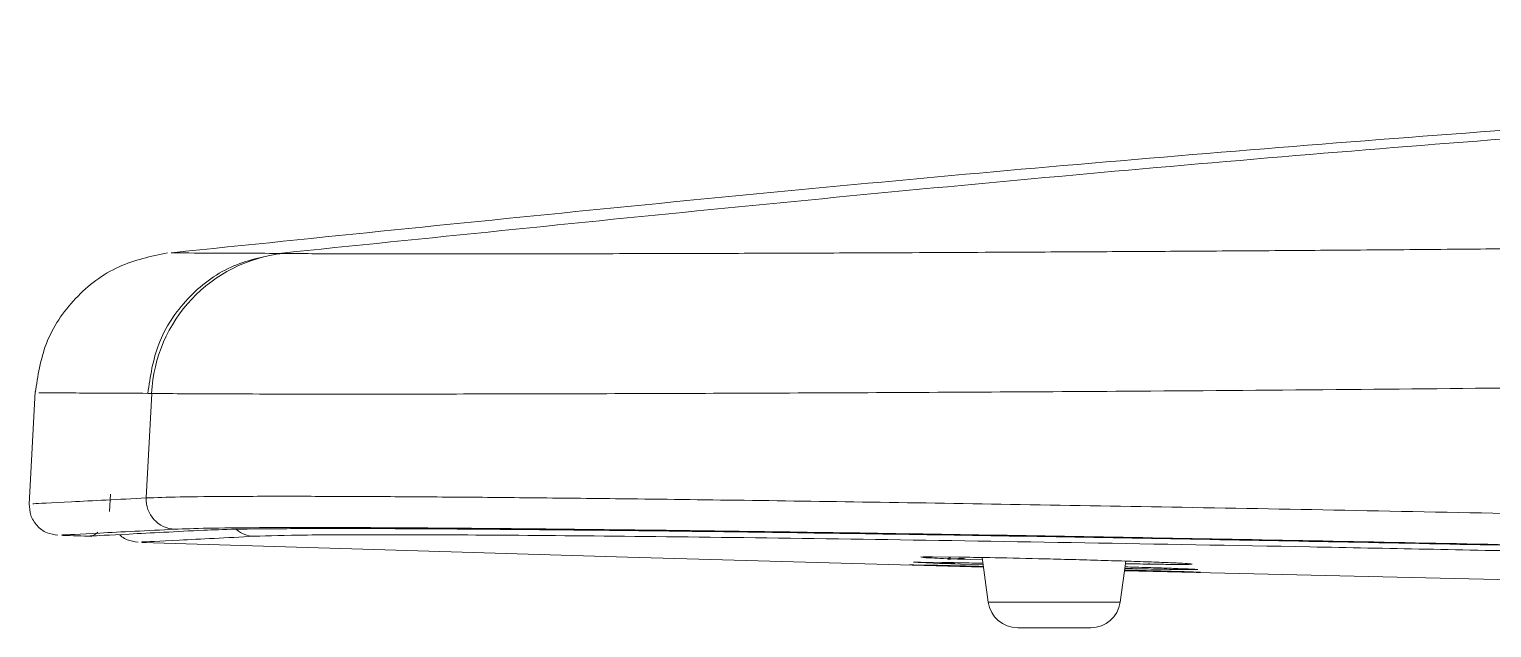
# Model space of a CAD drawing. Extents: x 3627 to 4221, y 1255 to 1675.
# Drawn here: x 3787.18 to 3797.03, y 1618 to 1622.03 of the extents above; entities that cross this region are included whole.
import ezdxf

# ---------------------------------------------------------------- set-up
doc = ezdxf.new("R2010")
doc.units = 0
doc.header["$LTSCALE"] = 7
doc.header["$MEASUREMENT"] = 0
doc.layers.get('0').update_dxf_attribs({"color": 2, "linetype": 'CONTINUOUS'})

msp = doc.modelspace()

# ---------------------------------------------------------------- linework, layer by layer
at = {"color": 7, "linetype": 'Continuous', "lineweight": 15}
for p, q in [((3788.8921, 1620.5195), (3788.8649, 1620.5198)), ((3787.2216, 1619.5902), (3787.1818, 1618.8313)), ((3787.9694, 1618.8733), (3788.0059, 1619.5773)), ((3787.9792, 1619.5776), (3788.0059, 1619.5773)), ((3787.7277, 1618.8998), (3787.7216, 1618.7833)), ((3793.1884, 1618.475), (3793.1834, 1618.4761)), ((3793.2354, 1618.4767), (3793.263, 1618.477)), ((3793.5957, 1618.4727), (3793.6378, 1618.1721)), ((3794.526, 1618.1721), (3794.5647, 1618.4482)), ((3794.7426, 1618.3949), (3794.7752, 1618.3943)), ((3794.9625, 1618.3952), (3794.9637, 1618.3954)), ((3793.8359, 1617.9998), (3794.328, 1617.9998))]:
    msp.add_line(p, q, dxfattribs=at)
at = {"color": 8, "linetype": 'Continuous', "lineweight": 15}
msp.add_line((3793.6378, 1618.1721), (3794.526, 1618.1721), dxfattribs=at)
at = {"color": 7, "linetype": 'Continuous', "lineweight": 15, "flags": 128}
for points in [[(3787.4063, 1618.6216), (3787.431, 1618.6208), (3787.4558, 1618.62), (3787.4805, 1618.6192), (3787.5053, 1618.6184), (3787.53, 1618.6176), (3787.5548, 1618.6167), (3787.5795, 1618.6159), (3787.6042, 1618.6151)], [(3787.9421, 1618.5744), (3791.2092, 1618.4743), (3793.6048, 1618.4084)], [(3793.5981, 1618.456), (3793.5199, 1618.4585), (3793.3816, 1618.4637), (3793.2774, 1618.4683), (3793.1895, 1618.4748), (3793.1992, 1618.4774), (3793.2003, 1618.4775), (3793.2006, 1618.4775), (3793.2009, 1618.4775), (3793.2009, 1618.4775), (3793.2009, 1618.4775), (3793.2009, 1618.4775), (3793.2009, 1618.4775), (3793.2009, 1618.4775), (3793.2009, 1618.4775), (3793.2009, 1618.4775), (3793.2009, 1618.4775), (3793.2009, 1618.4775), (3793.2009, 1618.4775), (3793.2009, 1618.4775), (3793.2009, 1618.4775), (3793.2009, 1618.4775), (3793.2009, 1618.4775), (3793.2009, 1618.4775), (3793.2009, 1618.4775), (3793.2009, 1618.4775), (3793.2009, 1618.4775), (3793.2009, 1618.4775), (3793.2009, 1618.4775), (3793.2009, 1618.4775), (3793.2009, 1618.4775), (3793.2009, 1618.4775), (3793.2009, 1618.4775), (3793.2009, 1618.4775), (3793.2009, 1618.4775), (3793.2009, 1618.4775), (3793.2009, 1618.4775), (3793.2009, 1618.4775), (3793.2009, 1618.4775), (3793.2009, 1618.4775), (3793.2009, 1618.4775), (3793.2009, 1618.4775), (3793.2009, 1618.4775), (3793.2009, 1618.4775), (3793.2009, 1618.4775), (3793.2009, 1618.4775), (3793.2009, 1618.4775), (3793.2009, 1618.4775), (3793.2009, 1618.4775), (3793.2009, 1618.4775), (3793.2009, 1618.4775), (3793.2009, 1618.4775), (3793.2017, 1618.4775), (3793.2094, 1618.4774), (3793.2304, 1618.4772), (3793.2312, 1618.4772), (3793.239, 1618.4772), (3793.2613, 1618.477), (3793.4404, 1618.4751)], [(3793.6046, 1618.4091), (3793.5652, 1618.4102), (3793.4032, 1618.4147), (3793.187, 1618.421), (3793.1106, 1618.4236), (3793.109, 1618.4236), (3793.1086, 1618.4236), (3793.1084, 1618.4236), (3793.1084, 1618.4236), (3793.1084, 1618.4236), (3793.1084, 1618.4236), (3793.1084, 1618.4236), (3793.1084, 1618.4236), (3793.1084, 1618.4236), (3793.1084, 1618.4236), (3793.1084, 1618.4236), (3793.1084, 1618.4236), (3793.1084, 1618.4236), (3793.1084, 1618.4236), (3793.1084, 1618.4236), (3793.1084, 1618.4236), (3793.1084, 1618.4236), (3793.1084, 1618.4236), (3793.1084, 1618.4236), (3793.1084, 1618.4236), (3793.1084, 1618.4236), (3793.1084, 1618.4236), (3793.1084, 1618.4236), (3793.1084, 1618.4236), (3793.1084, 1618.4236), (3793.1084, 1618.4236), (3793.1084, 1618.4236), (3793.1084, 1618.4236), (3793.1084, 1618.4236), (3793.1084, 1618.4236), (3793.1084, 1618.4236), (3793.1084, 1618.4236), (3793.1088, 1618.4236), (3793.1123, 1618.4236), (3793.1222, 1618.4234), (3793.1223, 1618.4234), (3793.1233, 1618.4234), (3793.1262, 1618.4233), (3793.1372, 1618.4231), (3793.2334, 1618.4214)], [(3793.6026, 1618.4234), (3793.4515, 1618.4281), (3793.3173, 1618.4326), (3793.166, 1618.4389), (3793.1349, 1618.4415), (3793.1347, 1618.4416), (3793.1347, 1618.4416), (3793.1348, 1618.4416), (3793.1348, 1618.4416), (3793.1348, 1618.4416), (3793.1348, 1618.4416), (3793.1348, 1618.4416), (3793.1348, 1618.4416), (3793.1348, 1618.4416), (3793.1348, 1618.4416), (3793.1348, 1618.4416), (3793.1348, 1618.4416), (3793.1348, 1618.4416), (3793.1348, 1618.4416), (3793.1348, 1618.4416), (3793.1348, 1618.4416), (3793.1348, 1618.4416), (3793.1348, 1618.4416), (3793.1348, 1618.4416), (3793.1348, 1618.4416), (3793.1348, 1618.4416), (3793.1348, 1618.4416), (3793.1348, 1618.4416), (3793.1348, 1618.4416), (3793.1348, 1618.4416), (3793.1348, 1618.4416), (3793.1348, 1618.4416), (3793.1348, 1618.4416), (3793.1348, 1618.4416), (3793.1348, 1618.4416), (3793.1348, 1618.4416), (3793.1348, 1618.4416), (3793.1348, 1618.4416), (3793.1348, 1618.4416), (3793.1348, 1618.4416), (3793.1348, 1618.4416), (3793.1354, 1618.4416), (3793.1413, 1618.4416), (3793.1414, 1618.4416), (3793.1425, 1618.4416), (3793.1455, 1618.4415), (3793.1817, 1618.4411), (3793.3256, 1618.4393)], [(3794.5557, 1618.384), (3797.7444, 1618.3095), (3797.809, 1618.3081)]]:
    msp.add_lwpolyline(points, dxfattribs=at)
at = {"color": 7, "linetype": 'Continuous', "lineweight": 15}
for centre, radius, start, end in [((3789.0007, 1619.5295), 0.996, 96.2636, 177.2497), ((3788.1685, 1618.8623), 0.1994, 176.81193, 267.73989), ((3793.8359, 1618.1998), 0.2, 187.96961, 270), ((3794.328, 1618.1998), 0.2, 270, 352.03039)]:
    msp.add_arc(centre, radius, start, end, dxfattribs=at)
at = {"color": 8, "linetype": 'Continuous', "lineweight": 15}
msp.add_arc((3788.7017, 1618.8122), 0.1969, 230.55932, 268.05068, dxfattribs=at)
at = {"color": 7, "linetype": 'Continuous', "lineweight": 15}
for points, knots in [([(3812.6353, 1622.0271), (3810.6082, 1621.9861), (3806.5085, 1621.903), (3800.3423, 1621.5872), (3794.2022, 1621.1474), (3790.1412, 1620.7298), (3788.1426, 1620.5243)], [0, 0, 0, 0, 0.2477802, 0.5011084, 0.7544755, 1, 1, 1, 1]), ([(3812.9105, 1622.0284), (3810.903, 1621.9822), (3806.8881, 1621.8898), (3800.8713, 1621.5721), (3794.8611, 1621.1352), (3790.8636, 1620.7249), (3788.8649, 1620.5198)], [0, 0, 0, 0, 0.25, 0.5, 0.75, 1, 1, 1, 1]), ([(3788.1127, 1620.5231), (3788.0008, 1620.4996), (3787.7695, 1620.4509), (3787.4796, 1620.2298), (3787.2751, 1619.928), (3787.2395, 1619.6944), (3787.2223, 1619.5814)], [0, 0, 0, 0, 0.242147, 0.500079, 0.757967, 1, 1, 1, 1]), ([(3787.9792, 1619.5776), (3787.9964, 1619.6909), (3788.0319, 1619.9252), (3788.2355, 1620.2276), (3788.5239, 1620.4486), (3788.7537, 1620.4966), (3788.8649, 1620.5198)], [0, 0, 0, 0, 0.242024, 0.499996, 0.757975, 1, 1, 1, 1]), ([(3797.3793, 1620.5533), (3797.1893, 1620.5514), (3796.775, 1620.5474), (3796.1567, 1620.5424), (3795.5186, 1620.5378), (3794.9126, 1620.534), (3794.3064, 1620.5305), (3793.6444, 1620.527), (3792.9791, 1620.5238), (3792.3171, 1620.5212), (3791.6705, 1620.519), (3791.0092, 1620.5175), (3790.3774, 1620.5167), (3789.9515, 1620.5165), (3789.6971, 1620.5166), (3789.5366, 1620.5166), (3789.3874, 1620.5168), (3789.2551, 1620.517), (3789.1587, 1620.5174), (3789.0713, 1620.5178), (3788.9743, 1620.5185), (3788.9218, 1620.5191), (3788.8921, 1620.5195)], [0, 0, 0, 0, 0.045899, 0.100111, 0.150846, 0.203817, 0.25298, 0.307508, 0.380073, 0.438088, 0.502654, 0.583458, 0.666758, 0.751641, 0.781764, 0.803404, 0.844265, 0.876689, 0.899393, 0.922476, 0.956085, 1, 1, 1, 1]), ([(3797.3465, 1619.6158), (3796.8887, 1619.6112), (3795.9414, 1619.6017), (3794.6872, 1619.5926), (3793.5801, 1619.5858), (3792.6308, 1619.581), (3791.7089, 1619.5773), (3790.8342, 1619.5747), (3790.0284, 1619.573), (3789.3772, 1619.5725), (3788.8685, 1619.5728), (3788.4864, 1619.5737), (3788.1831, 1619.5751), (3788.0654, 1619.5766), (3788.0059, 1619.5773)], [0, 0, 0, 0, 0.100588, 0.208132, 0.283733, 0.362429, 0.444219, 0.529104, 0.617081, 0.708151, 0.778503, 0.850596, 0.924428, 1, 1, 1, 1]), ([(3797.3441, 1618.7648), (3796.9318, 1618.773), (3796.1198, 1618.7893), (3794.9489, 1618.8108), (3793.8554, 1618.8295), (3792.8498, 1618.8455), (3791.9389, 1618.8585), (3791.1649, 1618.8683), (3790.5088, 1618.8753), (3789.9517, 1618.8802), (3789.4539, 1618.8833), (3788.97, 1618.885), (3788.5336, 1618.8843), (3788.1707, 1618.8807), (3788.0365, 1618.8758), (3787.9694, 1618.8733)], [0, 0, 0, 0, 0.090263, 0.177731, 0.262406, 0.344291, 0.423387, 0.499696, 0.562438, 0.625123, 0.68775, 0.750321, 0.833644, 0.916869, 1, 1, 1, 1]), ([(3787.1819, 1618.833), (3787.1833, 1618.8075), (3787.1854, 1618.7681), (3787.2085, 1618.7198), (3787.2333, 1618.6862), (3787.2647, 1618.6587), (3787.3109, 1618.6317), (3787.3499, 1618.6262), (3787.3753, 1618.6227)], [0, 0, 0, 0, 0.239224, 0.368213, 0.500082, 0.631885, 0.760887, 1, 1, 1, 1]), ([(3787.6044, 1618.6178), (3787.5986, 1618.6175), (3787.5815, 1618.6166), (3787.8098, 1618.6283), (3788.1742, 1618.647), (3788.3565, 1618.6564)], [0, 0, 0, 0, 0.199858, 0.599753, 1, 1, 1, 1]), ([(3797.3501, 1618.5544), (3796.9767, 1618.5621), (3796.2322, 1618.5774), (3795.1374, 1618.5981), (3794.0782, 1618.6169), (3793.0662, 1618.6334), (3792.117, 1618.6474), (3791.2438, 1618.6586), (3790.4562, 1618.6671), (3789.7665, 1618.6725), (3789.1835, 1618.6748), (3788.7146, 1618.6741), (3788.3579, 1618.6705), (3788.2265, 1618.6655), (3788.1606, 1618.663)], [0, 0, 0, 0, 0.083382, 0.166217, 0.249606, 0.333035, 0.416218, 0.49973, 0.583196, 0.66632, 0.749861, 0.833356, 0.916435, 1, 1, 1, 1]), ([(3797.3625, 1618.5499), (3796.9957, 1618.5575), (3796.2642, 1618.5725), (3795.1891, 1618.5929), (3794.1493, 1618.6113), (3793.1573, 1618.6275), (3792.2275, 1618.6412), (3791.3726, 1618.6522), (3790.6012, 1618.6604), (3789.9261, 1618.6657), (3789.3557, 1618.6679), (3788.8976, 1618.6672), (3788.5492, 1618.6636), (3788.4209, 1618.6588), (3788.3565, 1618.6564)], [0, 0, 0, 0, 0.083566, 0.166643, 0.250137, 0.33368, 0.416801, 0.500266, 0.58378, 0.66696, 0.750388, 0.833784, 0.916621, 1, 1, 1, 1]), ([(3787.573, 1618.6161), (3787.5855, 1618.6171), (3787.6046, 1618.6185), (3787.6282, 1618.6297), (3787.6387, 1618.6382), (3787.6439, 1618.6424)], [0, 0, 0, 0, 0.479441, 0.736999, 1, 1, 1, 1]), ([(3787.7885, 1618.6272), (3787.7938, 1618.6222), (3787.8091, 1618.6078), (3787.8505, 1618.5848), (3787.8895, 1618.5791), (3787.9149, 1618.5753)], [0, 0, 0, 0, 0.156616, 0.452128, 1, 1, 1, 1]), ([(3787.9422, 1618.577), (3787.9365, 1618.5768), (3787.9193, 1618.5759), (3788.1488, 1618.5874), (3788.5126, 1618.606), (3788.695, 1618.6154)], [0, 0, 0, 0, 0.19933, 0.598661, 1, 1, 1, 1]), ([(3788.695, 1618.6154), (3788.7964, 1618.6187), (3788.9993, 1618.6253), (3789.6403, 1618.627), (3790.5004, 1618.6227), (3791.5862, 1618.6118), (3792.8533, 1618.595), (3794.2708, 1618.5723), (3795.7915, 1618.545), (3796.8493, 1618.5235), (3797.3782, 1618.5127)], [0, 0, 0, 0, 0.124817, 0.249613, 0.374636, 0.499734, 0.624767, 0.749862, 0.874936, 1, 1, 1, 1]), ([(3793.3651, 1618.4645), (3793.3641, 1618.4645), (3793.3276, 1618.4656), (3793.261, 1618.4689), (3793.223, 1618.4711), (3793.2009, 1618.4724)], [0, 0, 0, 0, 0.011804, 0.424905, 1, 1, 1, 1]), ([(3793.3825, 1618.4757), (3793.3826, 1618.4757), (3793.3899, 1618.4745), (3793.3213, 1618.4522), (3793.45, 1618.4696), (3793.4741, 1618.4645), (3793.4801, 1618.4635), (3793.4811, 1618.4629), (3793.4811, 1618.4627), (3793.4809, 1618.4626), (3793.4807, 1618.4625), (3793.4803, 1618.4624), (3793.4798, 1618.4623), (3793.479, 1618.4622), (3793.4756, 1618.4619), (3793.4577, 1618.4618), (3793.4183, 1618.4625), (3793.3861, 1618.4637), (3793.3651, 1618.4645)], [0, 0, 0, 0, 0.002911, 0.147511, 0.482589, 0.535841, 0.566676, 0.57092, 0.572596, 0.574024, 0.575304, 0.576548, 0.577902, 0.579454, 0.583469, 0.60478, 0.742045, 1, 1, 1, 1]), ([(3793.4404, 1618.4751), (3793.5052, 1618.4742), (3793.6512, 1618.4722), (3793.9286, 1618.4658), (3794.1771, 1618.4596), (3794.3756, 1618.4541), (3794.5608, 1618.4484), (3794.7229, 1618.443), (3794.8552, 1618.4379), (3794.9524, 1618.4334), (3795.0078, 1618.4298), (3795.0179, 1618.4273), (3794.9842, 1618.426), (3794.9088, 1618.4258), (3794.7916, 1618.427), (3794.6731, 1618.4287), (3794.5882, 1618.4304), (3794.5623, 1618.4309)], [0, 0, 0, 0, 0.0885478, 0.1993624, 0.2637133, 0.3281092, 0.3922997, 0.4564685, 0.52075, 0.5851854, 0.6498176, 0.7142643, 0.7785908, 0.8429503, 0.9073894, 0.9717192, 1, 1, 1, 1]), ([(3793.2334, 1618.4214), (3793.2747, 1618.4205), (3793.3552, 1618.4188), (3793.5226, 1618.4148), (3793.6041, 1618.4128)], [0, 0, 0, 0, 0.51317, 1, 1, 1, 1]), ([(3793.3661, 1618.4399), (3793.3778, 1618.4386), (3793.3927, 1618.4369), (3793.4089, 1618.4341), (3793.4136, 1618.4332), (3793.4139, 1618.4325), (3793.4137, 1618.4323), (3793.4135, 1618.4322), (3793.4131, 1618.4321), (3793.4127, 1618.432), (3793.4121, 1618.4319), (3793.4105, 1618.4317), (3793.4072, 1618.4315), (3793.3902, 1618.4309), (3793.3555, 1618.4317), (3793.3272, 1618.4325), (3793.3093, 1618.433)], [0, 0, 0, 0, 0.281469, 0.354854, 0.396628, 0.402322, 0.404589, 0.406622, 0.408489, 0.410425, 0.412582, 0.415079, 0.429785, 0.453638, 0.653495, 1, 1, 1, 1]), ([(3793.3256, 1618.4393), (3793.3777, 1618.4386), (3793.4475, 1618.4375), (3793.5664, 1618.4348), (3793.5967, 1618.4341)], [0, 0, 0, 0, 0.745408, 1, 1, 1, 1]), ([(3794.5563, 1618.3885), (3794.5985, 1618.3873), (3794.7032, 1618.3845), (3794.8411, 1618.3807), (3794.9627, 1618.3772), (3795.0404, 1618.3748), (3795.0734, 1618.3734), (3795.0601, 1618.3733), (3794.9991, 1618.3744), (3794.8942, 1618.3767), (3794.7531, 1618.3799), (3794.6335, 1618.3828), (3794.5735, 1618.3843)], [0, 0, 0, 0, 0.06982, 0.173143, 0.276794, 0.380138, 0.483281, 0.586475, 0.689795, 0.792944, 0.896233, 1, 1, 1, 1]), ([(3794.5593, 1618.4097), (3794.5826, 1618.409), (3794.6684, 1618.4065), (3794.7918, 1618.4026), (3794.9211, 1618.3982), (3795.0088, 1618.3947), (3795.0515, 1618.3922), (3795.0488, 1618.3909), (3795.0009, 1618.3908), (3794.9085, 1618.3919), (3794.7754, 1618.3942), (3794.6551, 1618.3966), (3794.5749, 1618.3984), (3794.5578, 1618.3988)], [0, 0, 0, 0, 0.038694, 0.142183, 0.245923, 0.349989, 0.453748, 0.55731, 0.660925, 0.764666, 0.868232, 0.971938, 1, 1, 1, 1]), ([(3794.8169, 1618.427), (3794.8006, 1618.4272), (3794.7727, 1618.4277), (3794.7387, 1618.4283), (3794.7208, 1618.4296), (3794.7178, 1618.4298), (3794.7164, 1618.43), (3794.7155, 1618.4301), (3794.7151, 1618.4302), (3794.7147, 1618.4304), (3794.7145, 1618.4304), (3794.7144, 1618.4305), (3794.7145, 1618.4306), (3794.7145, 1618.4306)], [0, 0, 0, 0, 0.5292888, 0.9098156, 0.9535487, 0.9684938, 0.9793163, 0.9834426, 0.986941, 0.9902292, 0.9935767, 0.9973756, 1, 1, 1, 1]), ([(3793.8359, 1617.9998), (3793.8392, 1617.9998), (3793.8443, 1617.9998), (3793.8749, 1617.9998), (3793.9067, 1617.9998), (3793.9459, 1617.9998), (3794.0032, 1617.9998), (3794.0819, 1617.9998), (3794.1606, 1617.9998), (3794.218, 1617.9998), (3794.2571, 1617.9998), (3794.2889, 1617.9998), (3794.3196, 1617.9998), (3794.3247, 1617.9998), (3794.328, 1617.9998)], [0, 0, 0, 0, 0.119717, 0.184791, 0.249995, 0.315068, 0.380278, 0.500001, 0.619721, 0.684793, 0.750004, 0.815071, 0.880283, 1, 1, 1, 1]), ([(3793.8359, 1617.9998), (3793.8392, 1617.9998), (3793.8443, 1617.9998), (3793.8749, 1617.9998), (3793.9067, 1617.9998), (3793.9459, 1617.9998), (3794.0032, 1617.9998), (3794.0819, 1617.9998), (3794.1606, 1617.9998), (3794.218, 1617.9998), (3794.2571, 1617.9998), (3794.2889, 1617.9998), (3794.3196, 1617.9998), (3794.3247, 1617.9998), (3794.328, 1617.9998)], [0, 0, 0, 0, 0.119717, 0.18479, 0.250001, 0.315068, 0.380279, 0.500001, 0.619721, 0.684793, 0.749999, 0.815072, 0.880283, 1, 1, 1, 1]), ([(3793.8359, 1617.9998), (3793.8392, 1617.9998), (3793.8443, 1617.9998), (3793.8749, 1617.9998), (3793.9067, 1617.9998), (3793.9459, 1617.9998), (3794.0032, 1617.9998), (3794.0819, 1617.9998), (3794.1606, 1617.9998), (3794.218, 1617.9998), (3794.2571, 1617.9998), (3794.2889, 1617.9998), (3794.3196, 1617.9998), (3794.3247, 1617.9998), (3794.328, 1617.9998)], [0, 0, 0, 0, 0.1197241, 0.1847906, 0.2500009, 0.3150684, 0.3802788, 0.5000006, 0.6197205, 0.6847923, 0.7499986, 0.8150712, 0.8802755, 1, 1, 1, 1]), ([(3793.8359, 1617.9998), (3793.8392, 1617.9998), (3793.8443, 1617.9998), (3793.8749, 1617.9998), (3793.9067, 1617.9998), (3793.9459, 1617.9998), (3794.0032, 1617.9998), (3794.0819, 1617.9998), (3794.1606, 1617.9998), (3794.218, 1617.9998), (3794.2571, 1617.9998), (3794.2889, 1617.9998), (3794.3196, 1617.9998), (3794.3247, 1617.9998), (3794.328, 1617.9998)], [0, 0, 0, 0, 0.119723, 0.184789, 0.249999, 0.315071, 0.380278, 0.5, 0.619721, 0.684789, 0.749999, 0.815066, 0.880276, 1, 1, 1, 1])]:
    msp.add_open_spline(points, degree=3, knots=knots, dxfattribs=at)
at = {"color": 8, "linetype": 'Continuous', "lineweight": 15}
for points, knots in [([(3788.8649, 1620.5198), (3788.6898, 1620.5205), (3788.3396, 1620.5221), (3788.1207, 1620.5231), (3788.1372, 1620.523), (3788.1427, 1620.523)], [0, 0, 0, 0, 0.4000136, 0.8000061, 1, 1, 1, 1]), ([(3787.9792, 1619.5776), (3787.8029, 1619.5785), (3787.4504, 1619.5802), (3787.2294, 1619.5813), (3787.2459, 1619.5812), (3787.2515, 1619.5812)], [0, 0, 0, 0, 0.400001, 0.8, 1, 1, 1, 1]), ([(3787.9694, 1618.8733), (3787.7863, 1618.864), (3787.4201, 1618.8453), (3787.1905, 1618.8336), (3787.2077, 1618.8344), (3787.2134, 1618.8347)], [0, 0, 0, 0, 0.4, 0.8, 1, 1, 1, 1]), ([(3788.1606, 1618.663), (3787.9778, 1618.6536), (3787.6125, 1618.6349), (3787.3836, 1618.6231), (3787.4007, 1618.624), (3787.4064, 1618.6243)], [0, 0, 0, 0, 0.4002317, 0.8000963, 1, 1, 1, 1])]:
    msp.add_open_spline(points, degree=3, knots=knots, dxfattribs=at)

doc.saveas('drawing.dxf')
